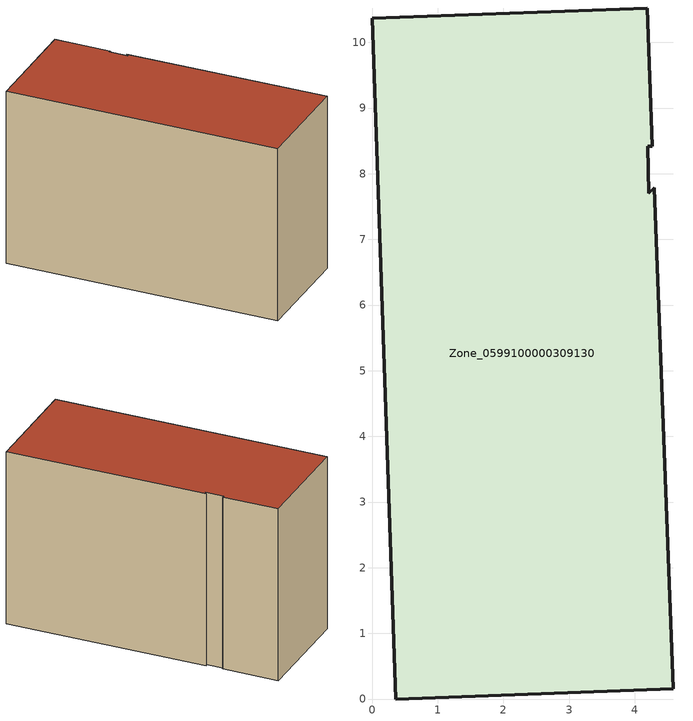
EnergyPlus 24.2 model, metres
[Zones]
Zone_0599100000309130
 floor ground (C_G): 4.2,8.42 4.22,7.7 4.29,7.79 4.59,0.15 0.36,0 0,10.37 4.19,10.52 4.27,8.42 z0
 wall outside (C_F): 0.36,0 4.59,0.15 4.29,7.79 4.22,7.7 4.2,8.42 4.27,8.42 4.19,10.52 0,10.37 0.36,0 z0:6.8
 roof outside (C_R): 4.22,7.7 4.2,8.42 4.27,8.42 4.19,10.52 0,10.37 0.36,0 4.59,0.15 4.29,7.79 z6.8
[BUILDING]
Pand.0599100000309130: North Axis=0; Terrain=City; Loads Convergence Tolerance Value=0.04; Temperature Convergence Tolerance Value=0.4; Solar Distribution=FullExterior; Maximum Number of Warmup Days=25; Minimum Number of Warmup Days=1
[Site:Location]
Rotterdam.The.Hague.AP_ZH_NLD Design_Conditions: Latitude=51.96; Longitude=4.45; Time Zone=1; Elevation=-4.5
[SITE:GROUNDTEMPERATURE:BUILDINGSURFACE]
18, 18, 18, 18, 18, 18, 18, 18, 18, 18, 18, 18
[MATERIAL] Thermal Absorptance=0.9; Solar Absorptance=0.7; Visible Absorptance=0.7
Name | Roughness | Thickness | Conductivity | Density | Specific Heat
G.TC.1946 | MediumSmooth | 0.15 | 1 | 540 | 1210
F.TC.1946 | Rough | 0.3 | 0.857143 | 1920 | 840
R.TC.1946 | MediumRough | 0.2 | 0.909091 | 1500 | 1000
[CONSTRUCTION]
C_G: G.TC.1946
C_F: F.TC.1946
C_R: R.TC.1946
[ZONE]
Zone_0599100000309130: Type=1; Multiplier=1; Ceiling Height=Autocalculate; Volume=Autocalculate; Floor Area=autocalculate; Part of Total Floor Area=Yes
[ZONEINFILTRATION:DESIGNFLOWRATE]
Infil_Zone_0599100000309130: Zone or ZoneList or Space or SpaceList=Zone_0599100000309130; Schedule=AlwaysOn; Design Flow Rate Calculation Method=Flow/Area; Flow Rate per Floor Area=0.003; Constant Term Coefficient=1; Temperature Term Coefficient=0; Velocity Term Coefficient=0; Velocity Squared Term Coefficient=0
[HVACTEMPLATE:ZONE:IDEALLOADSAIRSYSTEM]
Zone_0599100000309130: Maximum Heating Supply Air Temperature=50; Minimum Cooling Supply Air Temperature=13; Maximum Heating Supply Air Humidity Ratio=0.0156; Minimum Cooling Supply Air Humidity Ratio=0.0077; Heating Limit=NoLimit; Cooling Limit=NoLimit; Dehumidification Control Type=ConstantSensibleHeatRatio; Cooling Sensible Heat Ratio=0.7; Dehumidification Setpoint=60; Humidification Control Type=None; Humidification Setpoint=30; Outdoor Air Method=None; Outdoor Air Flow Rate per Person=0.00944; Outdoor Air Flow Rate per Zone Floor Area=0; Outdoor Air Flow Rate per Zone=0; Demand Controlled Ventilation Type=None; Outdoor Air Economizer Type=NoEconomizer; Heat Recovery Type=None; Sensible Heat Recovery Effectiveness=0.7; Latent Heat Recovery Effectiveness=0.65
[ZONECONTROL:THERMOSTAT]
ThermostatControl_Zone_0599100000309130: Zone or ZoneList=Zone_0599100000309130; Control Type Schedule=DualSetpointControlType; Control 1=Thermostat_Zone_0599100000309130; Temperature Difference Between Cutout And Setpoint=0
[THERMOSTATSETPOINT:DUALSETPOINT]
Thermostat_Zone_0599100000309130: Heating Setpoint Temperature Schedule=HeatingSetpoint_Zone_0599100000309130; Cooling Setpoint Temperature Schedule=CoolingSetpoint_Zone_0599100000309130
[SCHEDULE:COMPACT]
HeatingSetpoint_Zone_0599100000309130: Through: 12/31, For: AllDays, Until: 24:00, 21
CoolingSetpoint_Zone_0599100000309130: Through: 12/31, For: AllDays, Until: 24:00, 24
DualSetpointControlType: Through: 12/31, For: AllDays, Until: 24:00, 4
AlwaysOn: Through: 12/31, For: AllDays, Until: 24:00, 1
